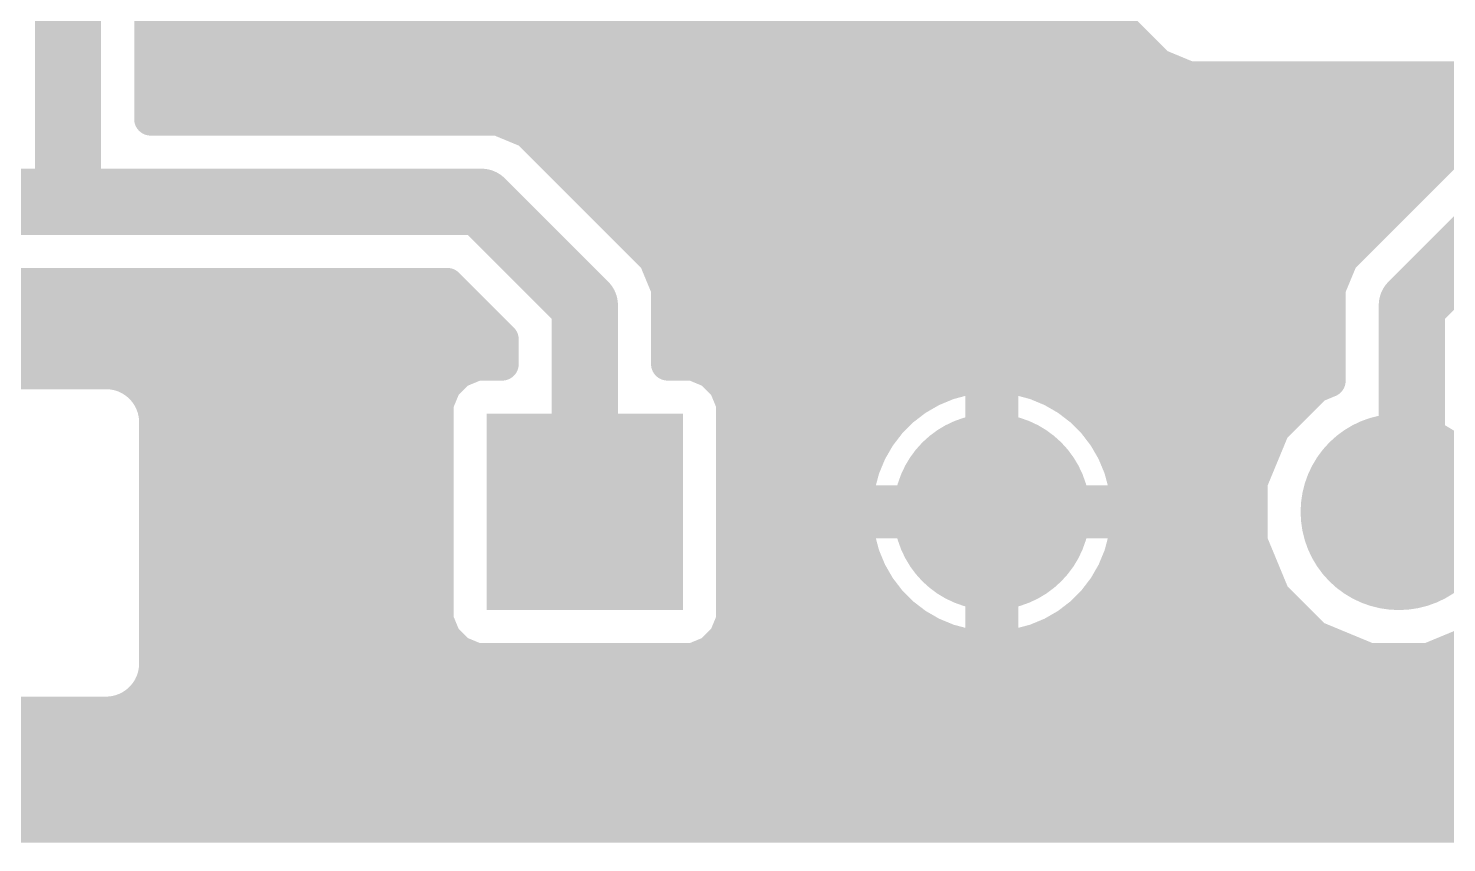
# Model space of a CAD drawing. Extents: x 0.9 to 48.7, y 1 to 48.5.
# Drawn here: x 12.21 to 29.64, y 1.02 to 11.02 of the extents above; entities that cross this region are included whole.
import ezdxf

# ---------------------------------------------------------------- set-up
doc = ezdxf.new("R2010")
doc.units = 0
for name, color, linetype in [('1', 22, 'CONTINUOUS'), ('17', 82, 'CONTINUOUS'), ('18', 82, 'CONTINUOUS')]:
    doc.layers.add(name, color=color, linetype=linetype)

# ---------------------------------------------------------------- blocks, each defined once
blk = doc.blocks.new('SQUAREP')
blk.add_solid([(-0.5, -0.5), (0.5, -0.5), (-0.5, 0.5), (0.5, 0.5)])
blk = doc.blocks.new('ROUNDP')
at = {"const_width": 0.5}
blk.add_lwpolyline([(0, -0.25, 1), (0, 0.25, 1), (0, -0.25)], format="xyb", dxfattribs=at)
blk = doc.blocks.new('ROUNDV')
at = {"const_width": 0.5}
blk.add_lwpolyline([(0, -0.25, 1), (0, 0.25, 1), (0, -0.25)], format="xyb", dxfattribs=at)

msp = doc.modelspace()

# ---------------------------------------------------------------- linework, layer by layer
at = {"layer": '1'}
for points, const_width in [([(12.7, 13.97), (12.7, 8.89)], 0.8128), ([(13.716, 9.906), (13.716, 13.5492)], 0.4064), ([(24.8245, 11.8387), (26.0945, 10.5687)], 0.4064), ([(13.716, 10.9728), (25.6904, 10.9728)], 0.4064), ([(13.716, 10.5664), (26.1, 10.5664)], 0.4064), ([(26.0945, 10.5687), (26.4679, 10.414)], 0.4064), ([(26.4679, 10.414), (40.8421, 10.414)], 0.4064), ([(13.716, 10.16), (41.7432, 10.16)], 0.4064), ([(17.9821, 9.906), (13.716, 9.906)], 0.4064), ([(18.3555, 9.7513), (17.9821, 9.906)], 0.4064), ([(18.35, 9.7536), (29.91, 9.7536)], 0.4064), ([(18.6413, 9.4655), (18.3555, 9.7513)], 0.4064), ([(29.9045, 9.7513), (28.6345, 8.4813)], 0.4064), ([(19.9113, 8.1955), (18.6413, 9.4655)], 0.4064), ([(18.7596, 9.3472), (29.5004, 9.3472)], 0.4064), ([(12.7, 8.89), (7.62, 8.89)], 0.8128), ([(17.78, 8.89), (12.7, 8.89)], 0.8128), ([(19.05, 7.62), (17.78, 8.89)], 0.8128), ([(30.48, 8.89), (29.21, 7.62)], 0.8128), ([(19.166, 8.9408), (29.094, 8.9408)], 0.4064), ([(19.5724, 8.5344), (28.6876, 8.5344)], 0.4064), ([(28.6345, 8.4813), (28.3487, 8.1955)], 0.4064), ([(20.066, 7.8221), (19.9113, 8.1955)], 0.4064), ([(28.3487, 8.1955), (28.194, 7.8221)], 0.4064), ([(19.9393, 8.128), (28.3207, 8.128)], 0.4064), ([(7.4179, 7.874), (17.3592, 7.874)], 0.4064), ([(17.3592, 7.874), (18.034, 7.1992)], 0.4064), ([(19.05, 5.08), (19.05, 7.62)], 0.8128), ([(20.066, 6.8961), (20.066, 7.8221)], 0.4064), ([(28.194, 7.8221), (28.194, 6.6912)], 0.4064), ([(29.21, 7.62), (29.21, 5.08)], 0.8128), ([(1.2192, 7.7216), (17.5116, 7.7216)], 0.4064), ([(20.066, 7.7216), (28.194, 7.7216)], 0.4064), ([(1.2192, 7.3152), (17.918, 7.3152)], 0.4064), ([(20.066, 7.3152), (28.194, 7.3152)], 0.4064), ([(18.034, 7.1992), (18.034, 6.8961)], 0.4064), ([(1.2192, 6.9088), (18.034, 6.9088)], 0.4064), ([(13.2008, 6.7903), (6.9931, 6.7903)], 0.4064), ([(13.2688, 6.7826), (13.2008, 6.7903)], 0.4064), ([(13.3355, 6.7674), (13.2688, 6.7826)], 0.4064), ([(13.4002, 6.7447), (13.3355, 6.7674)], 0.4064), ([(17.4982, 6.8033), (17.3267, 6.6318)], 0.4064), ([(17.7222, 6.8961), (17.4982, 6.8033)], 0.4064), ([(18.034, 6.8961), (17.7222, 6.8961)], 0.4064), ([(20.066, 6.9088), (28.194, 6.9088)], 0.4064), ([(20.3778, 6.8961), (20.066, 6.8961)], 0.4064), ([(20.6018, 6.8033), (20.3778, 6.8961)], 0.4064), ([(20.7733, 6.6318), (20.6018, 6.8033)], 0.4064), ([(13.4619, 6.715), (13.4002, 6.7447)], 0.4064), ([(13.5198, 6.6786), (13.4619, 6.715)], 0.4064), ([(13.5734, 6.6359), (13.5198, 6.6786)], 0.4064), ([(13.6218, 6.5875), (13.5734, 6.6359)], 0.4064), ([(17.3267, 6.6318), (17.2339, 6.4078)], 0.4064), ([(20.8661, 6.4078), (20.7733, 6.6318)], 0.4064), ([(23.5141, 6.6588), (23.3126, 6.5753)], 0.4064), ([(23.7247, 6.7152), (23.5141, 6.6588)], 0.4064), ([(23.9282, 6.742), (23.7247, 6.7152)], 0.4064), ([(23.9282, 5.2018), (23.9282, 6.742)], 0.4064), ([(24.1718, 6.742), (24.1718, 5.2018)], 0.4064), ([(24.3753, 6.7152), (24.1718, 6.742)], 0.4064), ([(24.5859, 6.6588), (24.3753, 6.7152)], 0.4064), ([(24.7874, 6.5753), (24.5859, 6.6588)], 0.4064), ([(28.0213, 6.6196), (27.5104, 6.1087)], 0.4064), ([(28.194, 6.6912), (28.0213, 6.6196)], 0.4064), ([(13.6645, 6.534), (13.6218, 6.5875)], 0.4064), ([(13.7009, 6.476), (13.6645, 6.534)], 0.4064), ([(13.6843, 6.5024), (17.2731, 6.5024)], 0.4064), ([(13.7306, 6.4143), (13.7009, 6.476)], 0.4064), ([(20.8269, 6.5024), (23.1863, 6.5024)], 0.4064), ([(23.1237, 6.4663), (22.9507, 6.3335)], 0.4064), ([(23.3126, 6.5753), (23.1237, 6.4663)], 0.4064), ([(23.9282, 6.5024), (24.1718, 6.5024)], 0.4064), ([(24.9763, 6.4663), (24.7874, 6.5753)], 0.4064), ([(24.9137, 6.5024), (27.904, 6.5024)], 0.4064), ([(25.1493, 6.3335), (24.9763, 6.4663)], 0.4064), ([(13.7532, 6.3497), (13.7306, 6.4143)], 0.4064), ([(13.7685, 6.2829), (13.7532, 6.3497)], 0.4064), ([(13.7761, 6.2149), (13.7685, 6.2829)], 0.4064), ([(17.2339, 6.4078), (17.2339, 3.7522)], 0.4064), ([(20.8661, 3.7522), (20.8661, 6.4078)], 0.4064), ([(22.9507, 6.3335), (22.7965, 6.1793)], 0.4064), ([(25.3035, 6.1793), (25.1493, 6.3335)], 0.4064), ([(13.7761, 3.1831), (13.7761, 6.2149)], 0.4064), ([(13.7761, 6.096), (17.2339, 6.096)], 0.4064), ([(20.8661, 6.096), (22.7326, 6.096)], 0.4064), ([(22.7965, 6.1793), (22.6637, 6.0063)], 0.4064), ([(23.9282, 6.096), (24.1718, 6.096)], 0.4064), ([(25.4363, 6.0063), (25.3035, 6.1793)], 0.4064), ([(25.3674, 6.096), (27.5051, 6.096)], 0.4064), ([(27.5104, 6.1087), (27.2339, 5.4412)], 0.4064), ([(22.6637, 6.0063), (22.5547, 5.8174)], 0.4064), ([(25.5453, 5.8174), (25.4363, 6.0063)], 0.4064), ([(22.5547, 5.8174), (22.4712, 5.6159)], 0.4064), ([(25.6288, 5.6159), (25.5453, 5.8174)], 0.4064), ([(13.7761, 5.6896), (17.2339, 5.6896)], 0.4064), ([(20.8661, 5.6896), (22.5017, 5.6896)], 0.4064), ([(22.4712, 5.6159), (22.4148, 5.4053)], 0.4064), ([(23.9282, 5.6896), (24.1718, 5.6896)], 0.4064), ([(25.5983, 5.6896), (27.3368, 5.6896)], 0.4064), ([(25.6852, 5.4053), (25.6288, 5.6159)], 0.4064), ([(22.4148, 5.4053), (22.388, 5.2018)], 0.4064), ([(25.712, 5.2018), (25.6852, 5.4053)], 0.4064), ([(27.2339, 5.4412), (27.2339, 4.7188)], 0.4064), ([(13.7761, 5.2832), (17.2339, 5.2832)], 0.4064), ([(20.8661, 5.2832), (22.3987, 5.2832)], 0.4064), ([(22.388, 5.2018), (23.9282, 5.2018)], 0.4064), ([(23.9282, 5.2832), (24.1718, 5.2832)], 0.4064), ([(24.1718, 5.2018), (23.9282, 5.2018)], 0.4064), ([(23.9282, 5.2018), (23.9282, 4.9582)], 0.4064), ([(24.1718, 4.9582), (24.1718, 5.2018)], 0.4064), ([(24.1718, 5.2018), (25.712, 5.2018)], 0.4064), ([(25.7013, 5.2832), (27.2339, 5.2832)], 0.4064), ([(29.21, 5.08), (29.05, 5.08)], 0.8128), ([(13.7761, 4.8768), (17.2339, 4.8768)], 0.4064), ([(20.8661, 4.8768), (22.3987, 4.8768)], 0.4064), ([(23.9282, 4.9582), (22.388, 4.9582)], 0.4064), ([(22.388, 4.9582), (22.4148, 4.7547)], 0.4064), ([(23.9282, 3.418), (23.9282, 4.9582)], 0.4064), ([(23.9282, 4.9582), (24.1718, 4.9582)], 0.4064), ([(23.9282, 4.8768), (24.1718, 4.8768)], 0.4064), ([(24.1718, 4.9582), (24.1718, 3.418)], 0.4064), ([(25.712, 4.9582), (24.1718, 4.9582)], 0.4064), ([(25.6852, 4.7547), (25.712, 4.9582)], 0.4064), ([(25.7013, 4.8768), (27.2339, 4.8768)], 0.4064), ([(22.4148, 4.7547), (22.4712, 4.5441)], 0.4064), ([(25.6288, 4.5441), (25.6852, 4.7547)], 0.4064), ([(27.2339, 4.7188), (27.5104, 4.0513)], 0.4064), ([(22.4712, 4.5441), (22.5547, 4.3426)], 0.4064), ([(25.5453, 4.3426), (25.6288, 4.5441)], 0.4064), ([(13.7761, 4.4704), (17.2339, 4.4704)], 0.4064), ([(20.8661, 4.4704), (22.5017, 4.4704)], 0.4064), ([(22.5547, 4.3426), (22.6637, 4.1537)], 0.4064), ([(23.9282, 4.4704), (24.1718, 4.4704)], 0.4064), ([(25.4363, 4.1537), (25.5453, 4.3426)], 0.4064), ([(25.5983, 4.4704), (27.3368, 4.4704)], 0.4064), ([(22.6637, 4.1537), (22.7965, 3.9807)], 0.4064), ([(25.3035, 3.9807), (25.4363, 4.1537)], 0.4064), ([(13.7761, 4.064), (17.2339, 4.064)], 0.4064), ([(20.8661, 4.064), (22.7326, 4.064)], 0.4064), ([(22.7965, 3.9807), (22.9507, 3.8265)], 0.4064), ([(23.9282, 4.064), (24.1718, 4.064)], 0.4064), ([(25.1493, 3.8265), (25.3035, 3.9807)], 0.4064), ([(25.3674, 4.064), (27.5051, 4.064)], 0.4064), ([(27.5104, 4.0513), (28.0213, 3.5404)], 0.4064), ([(22.9507, 3.8265), (23.1237, 3.6937)], 0.4064), ([(24.9763, 3.6937), (25.1493, 3.8265)], 0.4064), ([(13.7761, 3.6576), (17.2731, 3.6576)], 0.4064), ([(17.2339, 3.7522), (17.3267, 3.5282)], 0.4064), ([(20.7733, 3.5282), (20.8661, 3.7522)], 0.4064), ([(20.8269, 3.6576), (23.1863, 3.6576)], 0.4064), ([(23.1237, 3.6937), (23.3126, 3.5847)], 0.4064), ([(23.9282, 3.6576), (24.1718, 3.6576)], 0.4064), ([(24.7874, 3.5847), (24.9763, 3.6937)], 0.4064), ([(24.9137, 3.6576), (27.904, 3.6576)], 0.4064), ([(17.3267, 3.5282), (17.4982, 3.3567)], 0.4064), ([(20.6018, 3.3567), (20.7733, 3.5282)], 0.4064), ([(23.3126, 3.5847), (23.5141, 3.5012)], 0.4064), ([(23.5141, 3.5012), (23.7247, 3.4448)], 0.4064), ([(24.3753, 3.4448), (24.5859, 3.5012)], 0.4064), ([(24.5859, 3.5012), (24.7874, 3.5847)], 0.4064), ([(28.0213, 3.5404), (28.6888, 3.2639)], 0.4064), ([(29.4112, 3.2639), (30.0787, 3.5404)], 0.4064), ([(17.4982, 3.3567), (17.7222, 3.2639)], 0.4064), ([(20.3778, 3.2639), (20.6018, 3.3567)], 0.4064), ([(23.7247, 3.4448), (23.9282, 3.418)], 0.4064), ([(24.1718, 3.418), (24.3753, 3.4448)], 0.4064), ([(13.7532, 3.0483), (13.7685, 3.1151)], 0.4064), ([(13.7685, 3.1151), (13.7761, 3.1831)], 0.4064), ([(13.7761, 3.2512), (34.3577, 3.2512)], 0.4064), ([(17.7222, 3.2639), (20.3778, 3.2639)], 0.4064), ([(28.6888, 3.2639), (29.4112, 3.2639)], 0.4064), ([(13.7009, 2.922), (13.7306, 2.9837)], 0.4064), ([(13.7306, 2.9837), (13.7532, 3.0483)], 0.4064), ([(13.5198, 2.7194), (13.5734, 2.7621)], 0.4064), ([(13.5734, 2.7621), (13.6218, 2.8105)], 0.4064), ([(13.6218, 2.8105), (13.6645, 2.864)], 0.4064), ([(13.6491, 2.8448), (34.4847, 2.8448)], 0.4064), ([(13.6645, 2.864), (13.7009, 2.922)], 0.4064), ([(6.9931, 2.6077), (13.2008, 2.6077)], 0.4064), ([(13.2008, 2.6077), (13.2688, 2.6154)], 0.4064), ([(13.2688, 2.6154), (13.3355, 2.6306)], 0.4064), ([(13.3355, 2.6306), (13.4002, 2.6533)], 0.4064), ([(13.4002, 2.6533), (13.4619, 2.683)], 0.4064), ([(13.4619, 2.683), (13.5198, 2.7194)], 0.4064), ([(4.4685, 2.4384), (45.0615, 2.4384)], 0.4064), ([(1.2192, 2.032), (47.9808, 2.032)], 0.4064), ([(1.2192, 1.6256), (47.9808, 1.6256)], 0.4064), ([(47.9808, 1.2192), (1.2192, 1.2192)], 0.4064), ([(1.2192, 1.2192), (47.9808, 1.2192)], 0.4064)]:
    msp.add_lwpolyline(points, dxfattribs=dict(at, const_width=const_width))
for points, const_width in [([(13.716, 11.0744, 1), (13.716, 10.8712)], 0.2032), ([(25.6904, 10.8712, 1), (25.6904, 11.0744)], 0.2032), ([(13.716, 10.668, 1), (13.716, 10.4648)], 0.2032), ([(26.1334, 10.6625, 1), (26.0556, 10.4748)], 0.2032), ([(26.0226, 10.4968, 1), (26.1663, 10.6405)], 0.2032), ([(26.1, 10.4648, 1), (26.1, 10.668)], 0.2032), ([(26.4679, 10.5156, 1), (26.4679, 10.3124)], 0.2032), ([(26.429, 10.3201, 1), (26.5068, 10.5079)], 0.2032), ([(13.716, 10.2616, 1), (13.716, 10.0584)], 0.2032), ([(13.716, 10.0076, 1), (13.716, 9.8044)], 0.2032), ([(18.021, 9.9999, 1), (17.9432, 9.8121)], 0.2032), ([(17.9821, 9.8044, 1), (17.9821, 10.0076)], 0.2032), ([(13.6144, 9.906, 1), (13.8176, 9.906)], 0.2032), ([(18.35, 9.8552, 1), (18.35, 9.652)], 0.2032), ([(18.4274, 9.8232, 1), (18.2837, 9.6795)], 0.2032), ([(18.3166, 9.6575, 1), (18.3944, 9.8452)], 0.2032), ([(18.7132, 9.5374, 1), (18.5695, 9.3937)], 0.2032), ([(18.5695, 9.3937, 1), (18.7132, 9.5374)], 0.2032), ([(18.7596, 9.4488, 1), (18.7596, 9.2456)], 0.2032), ([(29.5004, 9.2456, 1), (29.5004, 9.4488)], 0.2032), ([(12.7, 9.0932, 1), (12.7, 8.6868)], 0.4064), ([(12.7, 8.6868, 1), (12.7, 9.0932)], 0.4064), ([(17.9237, 9.0337, 1), (17.6363, 8.7463)], 0.4064), ([(17.78, 8.6868, 1), (17.78, 9.0932)], 0.4064), ([(12.4968, 8.89, 1), (12.9032, 8.89)], 0.4064), ([(19.166, 9.0424, 1), (19.166, 8.8392)], 0.2032), ([(29.094, 8.8392, 1), (29.094, 9.0424)], 0.2032), ([(19.5724, 8.636, 1), (19.5724, 8.4328)], 0.2032), ([(28.6876, 8.4328, 1), (28.6876, 8.636)], 0.2032), ([(28.5626, 8.5532, 1), (28.7063, 8.4095)], 0.2032), ([(28.7063, 8.4095, 1), (28.5626, 8.5532)], 0.2032), ([(20.0052, 8.2344, 1), (19.8175, 8.1566)], 0.2032), ([(19.8395, 8.1237, 1), (19.9832, 8.2674)], 0.2032), ([(28.2768, 8.2674, 1), (28.4205, 8.1237)], 0.2032), ([(28.4425, 8.1566, 1), (28.2548, 8.2344)], 0.2032), ([(19.9393, 8.2296, 1), (19.9393, 8.0264)], 0.2032), ([(28.3207, 8.0264, 1), (28.3207, 8.2296)], 0.2032), ([(17.431, 7.9458, 1), (17.2873, 7.8022)], 0.2032), ([(17.3592, 7.7724, 1), (17.3592, 7.9756)], 0.2032), ([(19.2532, 7.62, 1), (18.8468, 7.62)], 0.4064), ([(20.1676, 7.8221, 1), (19.9644, 7.8221)], 0.2032), ([(28.2956, 7.8221, 1), (28.0924, 7.8221)], 0.2032), ([(29.4132, 7.62, 1), (29.0068, 7.62)], 0.4064), ([(17.5116, 7.62, 1), (17.5116, 7.8232)], 0.2032), ([(18.9063, 7.4763, 1), (19.1937, 7.7637)], 0.4064), ([(20.066, 7.8232, 1), (20.066, 7.62)], 0.2032), ([(19.9721, 7.7832, 1), (20.1599, 7.861)], 0.2032), ([(28.1001, 7.861, 1), (28.2879, 7.7832)], 0.2032), ([(28.194, 7.62, 1), (28.194, 7.8232)], 0.2032), ([(29.0663, 7.7637, 1), (29.3537, 7.4763)], 0.4064), ([(17.918, 7.2136, 1), (17.918, 7.4168)], 0.2032), ([(20.066, 7.4168, 1), (20.066, 7.2136)], 0.2032), ([(28.194, 7.2136, 1), (28.194, 7.4168)], 0.2032), ([(18.1356, 7.1992, 1), (17.9324, 7.1992)], 0.2032), ([(17.9622, 7.1273, 1), (18.1058, 7.271)], 0.2032), ([(13.2121, 6.8912, 1), (13.1894, 6.6893)], 0.2032), ([(13.2914, 6.8816, 1), (13.2462, 6.6835)], 0.2032), ([(13.2008, 6.6887, 1), (13.2008, 6.8919)], 0.2032), ([(13.3691, 6.8633, 1), (13.302, 6.6715)], 0.2032), ([(13.2574, 6.6816, 1), (13.2802, 6.8836)], 0.2032), ([(17.4593, 6.8972, 1), (17.5371, 6.7094)], 0.2032), ([(17.57, 6.7314, 1), (17.4263, 6.8751)], 0.2032), ([(17.7222, 6.9977, 1), (17.7222, 6.7945)], 0.2032), ([(17.7611, 6.8022, 1), (17.6834, 6.99)], 0.2032), ([(17.9324, 6.8961, 1), (18.1356, 6.8961)], 0.2032), ([(18.034, 6.8072, 1), (18.034, 7.0104)], 0.2032), ([(18.034, 6.7945, 1), (18.034, 6.9977)], 0.2032), ([(20.066, 7.0104, 1), (20.066, 6.8072)], 0.2032), ([(20.066, 6.9977, 1), (20.066, 6.7945)], 0.2032), ([(19.9644, 6.8961, 1), (20.1676, 6.8961)], 0.2032), ([(20.4166, 6.99, 1), (20.3389, 6.8022)], 0.2032), ([(20.3778, 6.7945, 1), (20.3778, 6.9977)], 0.2032), ([(20.6737, 6.8751, 1), (20.53, 6.7314)], 0.2032), ([(20.5629, 6.7094, 1), (20.6407, 6.8972)], 0.2032), ([(28.194, 6.8072, 1), (28.194, 7.0104)], 0.2032), ([(13.4443, 6.8363, 1), (13.3561, 6.6532)], 0.2032), ([(13.3129, 6.6683, 1), (13.3582, 6.8664)], 0.2032), ([(13.5159, 6.8011, 1), (13.4078, 6.629)], 0.2032), ([(13.3666, 6.6488, 1), (13.4337, 6.8406)], 0.2032), ([(13.4178, 6.6235, 1), (13.5059, 6.8066)], 0.2032), ([(13.5832, 6.758, 1), (13.4565, 6.5992)], 0.2032), ([(13.4658, 6.5926, 1), (13.5739, 6.7646)], 0.2032), ([(13.6452, 6.7078, 1), (13.5015, 6.5641)], 0.2032), ([(13.51, 6.5565, 1), (13.6367, 6.7154)], 0.2032), ([(17.2549, 6.7037, 1), (17.3985, 6.56)], 0.2032), ([(17.4206, 6.5929, 1), (17.2328, 6.6707)], 0.2032), ([(20.8672, 6.6707, 1), (20.6794, 6.5929)], 0.2032), ([(20.7014, 6.56, 1), (20.8451, 6.7037)], 0.2032), ([(23.4878, 6.7569, 1), (23.5404, 6.5606)], 0.2032), ([(23.553, 6.5649, 1), (23.4752, 6.7527)], 0.2032), ([(23.7115, 6.816, 1), (23.738, 6.6145)], 0.2032), ([(23.751, 6.6171, 1), (23.6984, 6.8134)], 0.2032), ([(24.0298, 6.742, 1), (23.8266, 6.742)], 0.2032), ([(23.9415, 6.6413, 1), (23.9149, 6.8427)], 0.2032), ([(24.2734, 6.742, 1), (24.0702, 6.742)], 0.2032), ([(24.1851, 6.8427, 1), (24.1585, 6.6413)], 0.2032), ([(24.4016, 6.8134, 1), (24.349, 6.6171)], 0.2032), ([(24.362, 6.6145, 1), (24.3885, 6.816)], 0.2032), ([(24.6248, 6.7527, 1), (24.547, 6.5649)], 0.2032), ([(24.5596, 6.5606, 1), (24.6122, 6.7569)], 0.2032), ([(27.9824, 6.7135, 1), (28.0601, 6.5257)], 0.2032), ([(28.0931, 6.5478, 1), (27.9494, 6.6915)], 0.2032), ([(28.2329, 6.5973, 1), (28.1551, 6.785)], 0.2032), ([(13.7012, 6.6509, 1), (13.5423, 6.5242)], 0.2032), ([(13.5499, 6.5157, 1), (13.6936, 6.6594)], 0.2032), ([(13.7505, 6.588, 1), (13.5784, 6.4799)], 0.2032), ([(13.6843, 6.604, 1), (13.6843, 6.4008)], 0.2032), ([(13.585, 6.4706, 1), (13.7439, 6.5973)], 0.2032), ([(13.7924, 6.5201, 1), (13.6094, 6.4319)], 0.2032), ([(13.6149, 6.4219, 1), (13.7869, 6.5301)], 0.2032), ([(17.2731, 6.4008, 1), (17.2731, 6.604)], 0.2032), ([(20.8269, 6.604, 1), (20.8269, 6.4008)], 0.2032), ([(23.0729, 6.5543, 1), (23.1745, 6.3783)], 0.2032), ([(23.1856, 6.3857, 1), (23.0619, 6.5469)], 0.2032), ([(23.1863, 6.4008, 1), (23.1863, 6.604)], 0.2032), ([(23.2737, 6.6692, 1), (23.3515, 6.4815)], 0.2032), ([(23.3634, 6.4873, 1), (23.2618, 6.6633)], 0.2032), ([(23.9282, 6.604, 1), (23.9282, 6.4008)], 0.2032), ([(24.1718, 6.4008, 1), (24.1718, 6.604)], 0.2032), ([(24.8382, 6.6633, 1), (24.7366, 6.4873)], 0.2032), ([(24.7485, 6.4815, 1), (24.8263, 6.6692)], 0.2032), ([(24.9137, 6.604, 1), (24.9137, 6.4008)], 0.2032), ([(25.0381, 6.5469, 1), (24.9144, 6.3857)], 0.2032), ([(24.9255, 6.3783, 1), (25.0271, 6.5543)], 0.2032), ([(27.904, 6.4008, 1), (27.904, 6.604)], 0.2032), ([(28.0924, 6.6912, 1), (28.2956, 6.6912)], 0.2032), ([(13.8265, 6.4479, 1), (13.6347, 6.3808)], 0.2032), ([(13.6391, 6.3702, 1), (13.8221, 6.4584)], 0.2032), ([(13.8523, 6.3723, 1), (13.6542, 6.3271)], 0.2032), ([(13.6573, 6.3161, 1), (13.8491, 6.3832)], 0.2032), ([(13.8694, 6.2943, 1), (13.6675, 6.2716)], 0.2032), ([(17.3355, 6.4078, 1), (17.1323, 6.4078)], 0.2032), ([(17.14, 6.4466, 1), (17.3278, 6.3689)], 0.2032), ([(20.9677, 6.4078, 1), (20.7645, 6.4078)], 0.2032), ([(20.7722, 6.3689, 1), (20.96, 6.4466)], 0.2032), ([(22.8888, 6.4141, 1), (23.0125, 6.2529)], 0.2032), ([(23.0225, 6.2617, 1), (22.8788, 6.4054)], 0.2032), ([(25.2211, 6.4054, 1), (25.0775, 6.2617)], 0.2032), ([(25.0875, 6.2529, 1), (25.2112, 6.4141)], 0.2032), ([(13.6694, 6.2603, 1), (13.8675, 6.3055)], 0.2032), ([(13.8777, 6.2149, 1), (13.6745, 6.2149)], 0.2032), ([(13.7761, 6.1976, 1), (13.7761, 5.9944)], 0.2032), ([(13.6752, 6.2035, 1), (13.8771, 6.2263)], 0.2032), ([(17.2339, 5.9944, 1), (17.2339, 6.1976)], 0.2032), ([(20.8661, 6.1976, 1), (20.8661, 5.9944)], 0.2032), ([(22.7246, 6.2511, 1), (22.8683, 6.1075)], 0.2032), ([(22.8771, 6.1175, 1), (22.7159, 6.2412)], 0.2032), ([(22.7326, 5.9944, 1), (22.7326, 6.1976)], 0.2032), ([(23.9282, 6.1976, 1), (23.9282, 5.9944)], 0.2032), ([(24.1718, 5.9944, 1), (24.1718, 6.1976)], 0.2032), ([(25.3841, 6.2412, 1), (25.2229, 6.1175)], 0.2032), ([(25.2317, 6.1075, 1), (25.3754, 6.2511)], 0.2032), ([(25.3674, 6.1976, 1), (25.3674, 5.9944)], 0.2032), ([(27.4385, 6.1806, 1), (27.5822, 6.0369)], 0.2032), ([(27.6043, 6.0699, 1), (27.4165, 6.1476)], 0.2032), ([(27.5051, 5.9944, 1), (27.5051, 6.1976)], 0.2032), ([(22.5831, 6.0681, 1), (22.7443, 5.9444)], 0.2032), ([(22.7517, 5.9555, 1), (22.5757, 6.0571)], 0.2032), ([(25.5243, 6.0571, 1), (25.3483, 5.9555)], 0.2032), ([(25.3557, 5.9444, 1), (25.5169, 6.0681)], 0.2032), ([(22.4667, 5.8682, 1), (22.6427, 5.7666)], 0.2032), ([(22.6485, 5.7785, 1), (22.4608, 5.8563)], 0.2032), ([(25.6392, 5.8563, 1), (25.4515, 5.7785)], 0.2032), ([(25.4573, 5.7666, 1), (25.6333, 5.8682)], 0.2032), ([(13.7761, 5.7912, 1), (13.7761, 5.588)], 0.2032), ([(17.2339, 5.588, 1), (17.2339, 5.7912)], 0.2032), ([(20.8661, 5.7912, 1), (20.8661, 5.588)], 0.2032), ([(22.3773, 5.6548, 1), (22.5651, 5.577)], 0.2032), ([(22.5694, 5.5896, 1), (22.3731, 5.6422)], 0.2032), ([(22.5017, 5.588, 1), (22.5017, 5.7912)], 0.2032), ([(23.9282, 5.7912, 1), (23.9282, 5.588)], 0.2032), ([(24.1718, 5.588, 1), (24.1718, 5.7912)], 0.2032), ([(25.5983, 5.7912, 1), (25.5983, 5.588)], 0.2032), ([(25.7269, 5.6422, 1), (25.5306, 5.5896)], 0.2032), ([(25.5349, 5.577, 1), (25.7227, 5.6548)], 0.2032), ([(27.3368, 5.588, 1), (27.3368, 5.7912)], 0.2032), ([(22.5155, 5.392, 1), (22.314, 5.4185)], 0.2032), ([(25.786, 5.4185, 1), (25.5845, 5.392)], 0.2032), ([(27.3355, 5.4412, 1), (27.1323, 5.4412)], 0.2032), ([(27.14, 5.4801, 1), (27.3278, 5.4024)], 0.2032), ([(13.7761, 5.3848, 1), (13.7761, 5.1816)], 0.2032), ([(17.2339, 5.1816, 1), (17.2339, 5.3848)], 0.2032), ([(20.8661, 5.3848, 1), (20.8661, 5.1816)], 0.2032), ([(22.388, 5.3034, 1), (22.388, 5.1002)], 0.2032), ([(22.3166, 5.4316, 1), (22.5129, 5.379)], 0.2032), ([(22.3987, 5.1816, 1), (22.3987, 5.3848)], 0.2032), ([(23.9282, 5.3848, 1), (23.9282, 5.1816)], 0.2032), ([(23.9282, 5.3034, 1), (23.9282, 5.1002)], 0.2032), ([(24.0298, 5.2018, 1), (23.8266, 5.2018)], 0.2032), ([(23.9282, 5.1002, 1), (23.9282, 5.3034)], 0.2032), ([(24.2734, 5.2018, 1), (24.0702, 5.2018)], 0.2032), ([(24.1718, 5.3034, 1), (24.1718, 5.1002)], 0.2032), ([(24.1718, 5.1816, 1), (24.1718, 5.3848)], 0.2032), ([(24.1718, 5.1002, 1), (24.1718, 5.3034)], 0.2032), ([(25.5871, 5.379, 1), (25.7834, 5.4316)], 0.2032), ([(25.7013, 5.3848, 1), (25.7013, 5.1816)], 0.2032), ([(25.712, 5.1002, 1), (25.712, 5.3034)], 0.2032), ([(27.2339, 5.1816, 1), (27.2339, 5.3848)], 0.2032), ([(29.05, 5.2832, 1), (29.05, 4.8768)], 0.4064), ([(29.21, 4.8768, 1), (29.21, 5.2832)], 0.4064), ([(18.8468, 5.08, 1), (19.2532, 5.08)], 0.4064), ([(22.2872, 5.2151, 1), (22.4887, 5.1885)], 0.2032), ([(23.8266, 5.2018, 1), (24.0298, 5.2018)], 0.2032), ([(24.0702, 5.2018, 1), (24.2734, 5.2018)], 0.2032), ([(25.6113, 5.1885, 1), (25.8127, 5.2151)], 0.2032), ([(29.0068, 5.08, 1), (29.4132, 5.08)], 0.4064), ([(13.7761, 4.9784, 1), (13.7761, 4.7752)], 0.2032), ([(17.2339, 4.7752, 1), (17.2339, 4.9784)], 0.2032), ([(20.8661, 4.9784, 1), (20.8661, 4.7752)], 0.2032), ([(22.4887, 4.9715, 1), (22.2872, 4.9449)], 0.2032), ([(22.388, 5.0598, 1), (22.388, 4.8566)], 0.2032), ([(22.3987, 4.7752, 1), (22.3987, 4.9784)], 0.2032), ([(24.0298, 4.9582, 1), (23.8266, 4.9582)], 0.2032), ([(23.9282, 5.0598, 1), (23.9282, 4.8566)], 0.2032), ([(23.9282, 4.9784, 1), (23.9282, 4.7752)], 0.2032), ([(23.8266, 4.9582, 1), (24.0298, 4.9582)], 0.2032), ([(23.9282, 4.8566, 1), (23.9282, 5.0598)], 0.2032), ([(24.2734, 4.9582, 1), (24.0702, 4.9582)], 0.2032), ([(24.1718, 5.0598, 1), (24.1718, 4.8566)], 0.2032), ([(24.0702, 4.9582, 1), (24.2734, 4.9582)], 0.2032), ([(24.1718, 4.8566, 1), (24.1718, 5.0598)], 0.2032), ([(24.1718, 4.7752, 1), (24.1718, 4.9784)], 0.2032), ([(25.7013, 4.9784, 1), (25.7013, 4.7752)], 0.2032), ([(25.8127, 4.9449, 1), (25.6113, 4.9715)], 0.2032), ([(25.712, 4.8566, 1), (25.712, 5.0598)], 0.2032), ([(27.2339, 4.7752, 1), (27.2339, 4.9784)], 0.2032), ([(22.5129, 4.781, 1), (22.3166, 4.7284)], 0.2032), ([(25.7834, 4.7284, 1), (25.5871, 4.781)], 0.2032), ([(27.3278, 4.7576, 1), (27.14, 4.6799)], 0.2032), ([(22.314, 4.7415, 1), (22.5155, 4.768)], 0.2032), ([(22.5651, 4.583, 1), (22.3773, 4.5052)], 0.2032), ([(25.7227, 4.5052, 1), (25.5349, 4.583)], 0.2032), ([(25.5845, 4.768, 1), (25.786, 4.7415)], 0.2032), ([(27.1323, 4.7188, 1), (27.3355, 4.7188)], 0.2032), ([(13.7761, 4.572, 1), (13.7761, 4.3688)], 0.2032), ([(17.2339, 4.3688, 1), (17.2339, 4.572)], 0.2032), ([(20.8661, 4.572, 1), (20.8661, 4.3688)], 0.2032), ([(22.3731, 4.5178, 1), (22.5694, 4.5704)], 0.2032), ([(22.6427, 4.3934, 1), (22.4667, 4.2918)], 0.2032), ([(22.5017, 4.3688, 1), (22.5017, 4.572)], 0.2032), ([(23.9282, 4.572, 1), (23.9282, 4.3688)], 0.2032), ([(24.1718, 4.3688, 1), (24.1718, 4.572)], 0.2032), ([(25.6333, 4.2918, 1), (25.4573, 4.3934)], 0.2032), ([(25.5983, 4.572, 1), (25.5983, 4.3688)], 0.2032), ([(25.5306, 4.5704, 1), (25.7269, 4.5178)], 0.2032), ([(27.3368, 4.3688, 1), (27.3368, 4.572)], 0.2032), ([(22.4608, 4.3037, 1), (22.6485, 4.3815)], 0.2032), ([(22.7443, 4.2156, 1), (22.5831, 4.0919)], 0.2032), ([(25.5169, 4.0919, 1), (25.3557, 4.2156)], 0.2032), ([(25.4515, 4.3815, 1), (25.6392, 4.3037)], 0.2032), ([(13.7761, 4.1656, 1), (13.7761, 3.9624)], 0.2032), ([(17.2339, 3.9624, 1), (17.2339, 4.1656)], 0.2032), ([(20.8661, 4.1656, 1), (20.8661, 3.9624)], 0.2032), ([(22.5757, 4.1029, 1), (22.7517, 4.2045)], 0.2032), ([(22.8683, 4.0525, 1), (22.7246, 3.9088)], 0.2032), ([(22.7326, 3.9624, 1), (22.7326, 4.1656)], 0.2032), ([(23.9282, 4.1656, 1), (23.9282, 3.9624)], 0.2032), ([(24.1718, 3.9624, 1), (24.1718, 4.1656)], 0.2032), ([(25.3754, 3.9088, 1), (25.2317, 4.0525)], 0.2032), ([(25.3674, 4.1656, 1), (25.3674, 3.9624)], 0.2032), ([(25.3483, 4.2045, 1), (25.5243, 4.1029)], 0.2032), ([(27.5822, 4.1231, 1), (27.4385, 3.9794)], 0.2032), ([(27.4165, 4.0124, 1), (27.6043, 4.0901)], 0.2032), ([(27.5051, 3.9624, 1), (27.5051, 4.1656)], 0.2032), ([(22.7159, 3.9188, 1), (22.8771, 4.0425)], 0.2032), ([(23.0125, 3.9071, 1), (22.8888, 3.7459)], 0.2032), ([(25.2112, 3.7459, 1), (25.0875, 3.9071)], 0.2032), ([(25.2229, 4.0425, 1), (25.3841, 3.9188)], 0.2032), ([(13.7761, 3.7592, 1), (13.7761, 3.556)], 0.2032), ([(17.3278, 3.7911, 1), (17.14, 3.7134)], 0.2032), ([(17.1323, 3.7522, 1), (17.3355, 3.7522)], 0.2032), ([(17.2731, 3.556, 1), (17.2731, 3.7592)], 0.2032), ([(20.8269, 3.7592, 1), (20.8269, 3.556)], 0.2032), ([(20.7645, 3.7522, 1), (20.9677, 3.7522)], 0.2032), ([(20.96, 3.7134, 1), (20.7722, 3.7911)], 0.2032), ([(22.8788, 3.7546, 1), (23.0225, 3.8983)], 0.2032), ([(23.1745, 3.7817, 1), (23.0729, 3.6057)], 0.2032), ([(23.0619, 3.6131, 1), (23.1856, 3.7743)], 0.2032), ([(23.1863, 3.556, 1), (23.1863, 3.7592)], 0.2032), ([(23.9282, 3.7592, 1), (23.9282, 3.556)], 0.2032), ([(24.1718, 3.556, 1), (24.1718, 3.7592)], 0.2032), ([(24.9137, 3.7592, 1), (24.9137, 3.556)], 0.2032), ([(24.9144, 3.7743, 1), (25.0381, 3.6131)], 0.2032), ([(25.0271, 3.6057, 1), (24.9255, 3.7817)], 0.2032), ([(25.0775, 3.8983, 1), (25.2211, 3.7546)], 0.2032), ([(27.904, 3.556, 1), (27.904, 3.7592)], 0.2032), ([(17.3985, 3.6, 1), (17.2549, 3.4563)], 0.2032), ([(17.2328, 3.4893, 1), (17.4206, 3.5671)], 0.2032), ([(20.6794, 3.5671, 1), (20.8672, 3.4893)], 0.2032), ([(20.8451, 3.4563, 1), (20.7014, 3.6)], 0.2032), ([(23.3515, 3.6785, 1), (23.2737, 3.4908)], 0.2032), ([(23.2618, 3.4967, 1), (23.3634, 3.6727)], 0.2032), ([(23.5404, 3.5994, 1), (23.4878, 3.4031)], 0.2032), ([(23.4752, 3.4073, 1), (23.553, 3.5951)], 0.2032), ([(24.547, 3.5951, 1), (24.6248, 3.4073)], 0.2032), ([(24.6122, 3.4031, 1), (24.5596, 3.5994)], 0.2032), ([(24.7366, 3.6727, 1), (24.8382, 3.4967)], 0.2032), ([(24.8263, 3.4908, 1), (24.7485, 3.6785)], 0.2032), ([(28.0601, 3.6343, 1), (27.9824, 3.4465)], 0.2032), ([(27.9494, 3.4685, 1), (28.0931, 3.6122)], 0.2032), ([(17.5371, 3.4506, 1), (17.4593, 3.2628)], 0.2032), ([(17.4263, 3.2849, 1), (17.57, 3.4285)], 0.2032), ([(20.53, 3.4285, 1), (20.6737, 3.2849)], 0.2032), ([(20.6407, 3.2628, 1), (20.5629, 3.4506)], 0.2032), ([(23.738, 3.5455, 1), (23.7115, 3.344)], 0.2032), ([(23.6984, 3.3466, 1), (23.751, 3.5429)], 0.2032), ([(23.8266, 3.418, 1), (24.0298, 3.418)], 0.2032), ([(23.9149, 3.3172, 1), (23.9415, 3.5187)], 0.2032), ([(24.1585, 3.5187, 1), (24.1851, 3.3172)], 0.2032), ([(24.0702, 3.418, 1), (24.2734, 3.418)], 0.2032), ([(24.349, 3.5429, 1), (24.4016, 3.3466)], 0.2032), ([(24.3885, 3.344, 1), (24.362, 3.5455)], 0.2032), ([(13.8675, 3.0924, 1), (13.6694, 3.1377)], 0.2032), ([(13.7761, 3.3528, 1), (13.7761, 3.1496)], 0.2032), ([(13.8771, 3.1717, 1), (13.6752, 3.1945)], 0.2032), ([(17.7222, 3.3655, 1), (17.7222, 3.1623)], 0.2032), ([(17.6834, 3.17, 1), (17.7611, 3.3578)], 0.2032), ([(20.3389, 3.3578, 1), (20.4166, 3.17)], 0.2032), ([(20.3778, 3.1623, 1), (20.3778, 3.3655)], 0.2032), ([(28.6888, 3.3655, 1), (28.6888, 3.1623)], 0.2032), ([(28.6499, 3.17, 1), (28.7276, 3.3578)], 0.2032), ([(29.3724, 3.3578, 1), (29.4501, 3.17)], 0.2032), ([(29.4112, 3.1623, 1), (29.4112, 3.3655)], 0.2032), ([(13.8221, 2.9396, 1), (13.6391, 3.0278)], 0.2032), ([(13.6542, 3.0709, 1), (13.8523, 3.0257)], 0.2032), ([(13.8491, 3.0148, 1), (13.6573, 3.0819)], 0.2032), ([(13.6675, 3.1264, 1), (13.8694, 3.1037)], 0.2032), ([(13.6745, 3.1831, 1), (13.8777, 3.1831)], 0.2032), ([(13.6367, 2.6826, 1), (13.51, 2.8415)], 0.2032), ([(13.5423, 2.8738, 1), (13.7012, 2.7471)], 0.2032), ([(13.6491, 2.9464, 1), (13.6491, 2.7432)], 0.2032), ([(13.6936, 2.7386, 1), (13.5499, 2.8823)], 0.2032), ([(13.5784, 2.9181, 1), (13.7505, 2.81)], 0.2032), ([(13.7439, 2.8007, 1), (13.585, 2.9274)], 0.2032), ([(13.6094, 2.9661, 1), (13.7924, 2.8779)], 0.2032), ([(13.7869, 2.8679, 1), (13.6149, 2.976)], 0.2032), ([(13.6347, 3.0172, 1), (13.8265, 2.9501)], 0.2032), ([(13.1894, 2.7087, 1), (13.2121, 2.5068)], 0.2032), ([(13.2462, 2.7145, 1), (13.2914, 2.5163)], 0.2032), ([(13.2008, 2.5061, 1), (13.2008, 2.7093)], 0.2032), ([(13.302, 2.7265, 1), (13.3691, 2.5347)], 0.2032), ([(13.2802, 2.5144, 1), (13.2574, 2.7164)], 0.2032), ([(13.3561, 2.7448, 1), (13.4443, 2.5617)], 0.2032), ([(13.3582, 2.5316, 1), (13.3129, 2.7297)], 0.2032), ([(13.4078, 2.769, 1), (13.5159, 2.5969)], 0.2032), ([(13.4337, 2.5574, 1), (13.3666, 2.7491)], 0.2032), ([(13.5059, 2.5914, 1), (13.4178, 2.7745)], 0.2032), ([(13.4565, 2.7988, 1), (13.5832, 2.64)], 0.2032), ([(13.5739, 2.6334, 1), (13.4658, 2.8054)], 0.2032), ([(13.5015, 2.8339, 1), (13.6452, 2.6902)], 0.2032)]:
    msp.add_lwpolyline(points, format="xyb", dxfattribs=dict(at, const_width=const_width))

# ---------------------------------------------------------------- block references
at = {"layer": '17', "xscale": 2.413, "yscale": 2.413}
for name, p in [('SQUAREP', (19.05, 5.08)), ('ROUNDP', (24.05, 5.08)), ('ROUNDP', (29.05, 5.08))]:
    msp.add_blockref(name, p, dxfattribs=at)
at = {"layer": '18', "xscale": 1.6764, "yscale": 1.6764}
msp.add_blockref('ROUNDV', (29.21, 5.08), dxfattribs=at)

doc.saveas('drawing.dxf')
